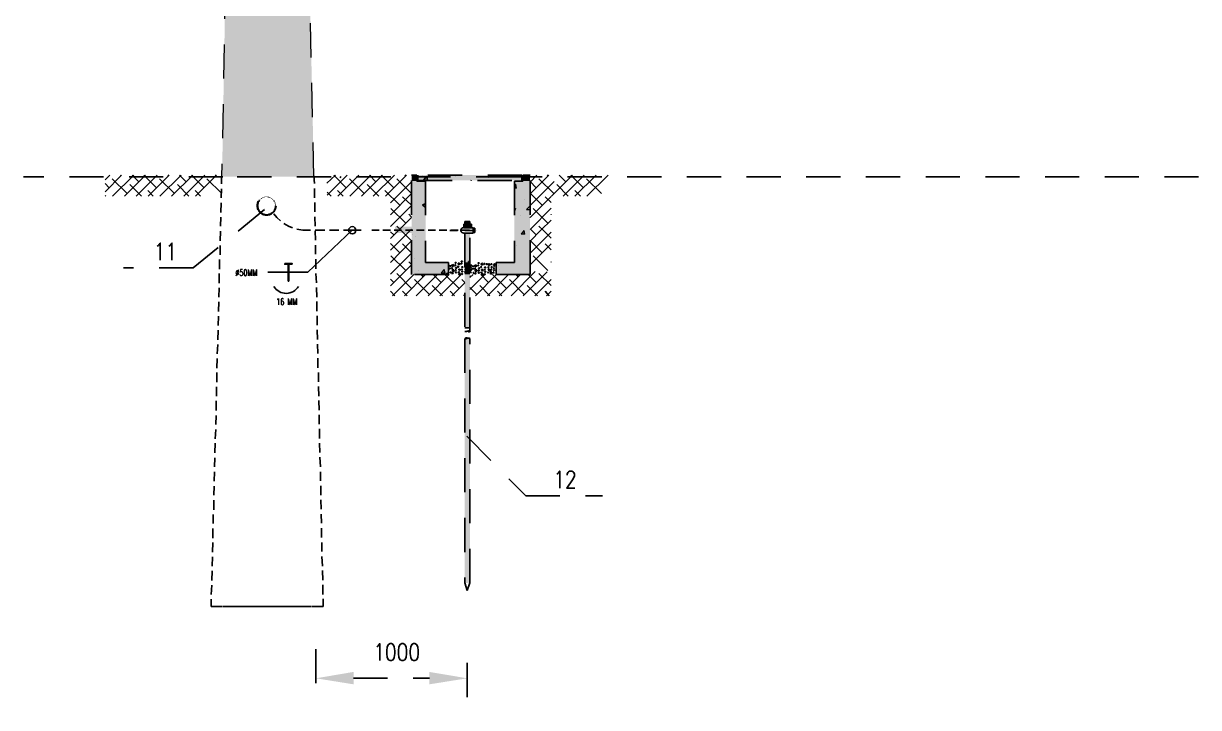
# Model space of a CAD drawing. Header units: metres. Extents: x 2999 to 3164, y 1641 to 1678.
# Drawn here: x 3118.08 to 3124.97, y 1657.36 to 1661.37 of the extents above; entities that cross this region are included whole.
import ezdxf
from ezdxf.enums import TextEntityAlignment as Align

# ---------------------------------------------------------------- set-up
doc = ezdxf.new("R2010")
doc.units = ezdxf.units.M
doc.linetypes.add('CONTORNO_QUADRO_T', pattern=[0.35, 0.2, -0.15])
doc.linetypes.add('Contínuo', pattern=[0])
doc.layers.add('CIRCUITOS', color=250, linetype='Continuous')
doc.layers.add('PDF29_Geometry', color=7, linetype='Continuous')
doc.layers.add('PDF29_Solid Fills', color=7, linetype='Continuous', true_color=0x939598)
doc.layers.add('PDF8_Text', color=30, linetype='Continuous', true_color=0xff7f00)
doc.styles.add('ROMAND', font='romand__.ttf', dxfattribs={"width": 0.75})
doc.styles.add('ROMANS', font='ROMANS.shx', dxfattribs={"width": 0.8, "height": 0.1})

msp = doc.modelspace()

# ---------------------------------------------------------------- linework, layer by layer
at = {"layer": 'CIRCUITOS', "linetype": 'Contínuo'}
msp.add_line((3119.7494, 1659.9112), (3120.0092, 1660.1576), dxfattribs=at)
at = {"layer": 'CIRCUITOS', "linetype": 'Continuous'}
msp.add_line((3119.7494, 1659.9112), (3119.5145, 1659.9117), dxfattribs=at)
at = {"layer": 'CIRCUITOS'}
msp.add_circle((3120.0092, 1660.1576), 0.0215, dxfattribs=at)
msp.add_arc((3119.6218, 1659.8722), 0.0848, 211.91936, 329.0111, dxfattribs=at)
at = {"layer": 'PDF29_Geometry', "linetype": 'CONTORNO_QUADRO_T', "lineweight": 0}
for points in [[(3119.2902, 1662.9971), (3119.2433, 1660.4714)], [(3119.7845, 1660.4714), (3119.7283, 1662.9971)], [(3119.4542, 1660.305), (3119.4518, 1660.305), (3119.4542, 1660.305)], [(3119.4542, 1660.2933), (3119.4518, 1660.2933), (3119.4542, 1660.2933)], [(3119.4589, 1660.3237), (3119.4565, 1660.3237), (3119.4589, 1660.3237)], [(3119.4589, 1660.2745), (3119.4565, 1660.2745), (3119.4589, 1660.2745)], [(3119.5526, 1660.3284), (3119.5502, 1660.3284), (3119.5526, 1660.3284)], [(3119.5526, 1660.2699), (3119.5502, 1660.2699), (3119.5526, 1660.2699)], [(3119.5573, 1660.3191), (3119.5549, 1660.3191), (3119.5573, 1660.3191)], [(3119.5573, 1660.2792), (3119.5549, 1660.2792), (3119.5573, 1660.2792)], [(3119.5596, 1660.3097), (3119.5573, 1660.3097), (3119.5596, 1660.3097)], [(3119.5596, 1660.2886), (3119.5573, 1660.2886), (3119.5596, 1660.2886)]]:
    msp.add_lwpolyline(points, dxfattribs=at)
at = {"layer": 'PDF29_Geometry', "color": 34, "linetype": 'CONTORNO_QUADRO_T', "lineweight": 25, "true_color": 0x954a00}
for points in [[(3118.5594, 1660.4536), (3118.5875, 1660.4817)], [(3118.5594, 1660.3826), (3118.6566, 1660.4817)], [(3118.6024, 1660.3583), (3118.7276, 1660.4817)], [(3118.6528, 1660.4779), (3118.6491, 1660.4817)], [(3118.6734, 1660.3583), (3118.7967, 1660.4817)], [(3118.7575, 1660.4424), (3118.7182, 1660.4817)], [(3118.7425, 1660.3583), (3118.8658, 1660.4817)], [(3118.8621, 1660.4069), (3118.7874, 1660.4817)], [(3118.8117, 1660.3583), (3118.935, 1660.4817)], [(3118.8808, 1660.3583), (3119.006, 1660.4817)], [(3118.9312, 1660.4779), (3118.9275, 1660.4817)], [(3118.9499, 1660.3583), (3119.0751, 1660.4817)], [(3119.0359, 1660.4424), (3118.9966, 1660.4817)], [(3119.0209, 1660.3583), (3119.1442, 1660.4817)], [(3119.1405, 1660.4069), (3119.0658, 1660.4817)], [(3119.0901, 1660.3583), (3119.2134, 1660.4817)], [(3119.2096, 1660.4779), (3119.2059, 1660.4817)], [(3119.8598, 1660.4331), (3119.9103, 1660.4817)], [(3119.8617, 1660.364), (3119.9794, 1660.4817)], [(3119.9738, 1660.4069), (3119.901, 1660.4817)], [(3119.9252, 1660.3583), (3120.0486, 1660.4817)], [(3119.9944, 1660.3583), (3120.0803, 1660.4443), (3120.1177, 1660.4817)], [(3120.0635, 1660.3583), (3120.0803, 1660.3752), (3120.1868, 1660.4817)], [(3120.1476, 1660.4424), (3120.1102, 1660.4817)], [(3120.1326, 1660.3583), (3120.2578, 1660.4817)], [(3120.2522, 1660.4069), (3120.1794, 1660.4817)], [(3120.2036, 1660.3583), (3120.327, 1660.4817)], [(3120.3232, 1660.4779), (3120.3176, 1660.4817)], [(3121.0519, 1660.4406), (3121.0911, 1660.4817)], [(3121.0519, 1660.3714), (3121.1621, 1660.4817)], [(3121.0519, 1660.3023), (3121.2313, 1660.4817)], [(3121.1565, 1660.4779), (3121.1528, 1660.4817)], [(3121.1771, 1660.3583), (3121.3004, 1660.4817)], [(3121.2612, 1660.4424), (3121.2219, 1660.4817)], [(3121.2462, 1660.3583), (3121.3695, 1660.4817)], [(3121.3658, 1660.4069), (3121.2911, 1660.4817)], [(3121.3154, 1660.3583), (3121.4405, 1660.4817)], [(3121.3845, 1660.3583), (3121.5097, 1660.4817)], [(3118.5837, 1660.4069), (3118.5594, 1660.4312)], [(3118.6883, 1660.3733), (3118.6005, 1660.4592)], [(3118.7724, 1660.3583), (3118.7052, 1660.4256)], [(3118.9667, 1660.3733), (3118.8789, 1660.4592)], [(3119.0508, 1660.3583), (3118.9836, 1660.4256)], [(3119.2451, 1660.3733), (3119.1573, 1660.4592)], [(3119.2433, 1660.4667), (3119.2386, 1660.4714)], [(3119.9439, 1660.4667), (3119.9368, 1660.4714)], [(3120.0785, 1660.3733), (3119.9925, 1660.4592)], [(3120.1644, 1660.3583), (3120.0971, 1660.4256)], [(3120.2335, 1660.2481), (3120.3569, 1660.3733), (3120.2709, 1660.4592)], [(3120.2335, 1660.3191), (3120.3569, 1660.4424)], [(3121.0874, 1660.4069), (3121.0519, 1660.4443)], [(3121.192, 1660.3733), (3121.1042, 1660.4592)], [(3121.2761, 1660.3583), (3121.2089, 1660.4256)], [(3121.4704, 1660.3733), (3121.3826, 1660.4592)], [(3118.5632, 1660.3583), (3118.5594, 1660.3621)], [(3118.8416, 1660.3583), (3118.8098, 1660.3901)], [(3119.12, 1660.3583), (3119.0882, 1660.3901)], [(3119.886, 1660.3583), (3119.8617, 1660.3808)], [(3119.9551, 1660.3583), (3119.9234, 1660.3901)], [(3120.2877, 1660.3042), (3120.1999, 1660.3901)], [(3120.3569, 1660.3042), (3120.3045, 1660.3546)], [(3121.1229, 1660.3042), (3121.0519, 1660.3752)], [(3121.0519, 1660.235), (3121.0519, 1660.2332), (3121.1752, 1660.3565)], [(3121.1752, 1660.321), (3121.1397, 1660.3546)], [(3121.3471, 1660.3583), (3121.3135, 1660.3901)], [(3120.2335, 1660.179), (3120.3569, 1660.3023)], [(3120.3232, 1660.1995), (3120.2354, 1660.2855)], [(3121.0519, 1660.1622), (3121.1752, 1660.2873)], [(3121.1565, 1660.1995), (3121.0706, 1660.2855)], [(3120.2859, 1660.1622), (3120.3569, 1660.2332)], [(3120.3569, 1660.235), (3120.34, 1660.2518)], [(3121.0519, 1660.093), (3121.1154, 1660.1584), (3121.1752, 1660.2163)], [(3121.1752, 1660.25), (3121.1752, 1660.2518)], [(3120.2335, 1660.1098), (3120.2821, 1660.1584)], [(3120.2335, 1660.0407), (3120.3512, 1660.1584)], [(3120.2335, 1659.9697), (3120.3569, 1660.0949), (3120.2933, 1660.1584)], [(3120.2522, 1660.1304), (3120.2335, 1660.1491)], [(3120.2896, 1660.1622), (3120.2709, 1660.1808)], [(3120.3531, 1660.1603), (3120.3569, 1660.164)], [(3121.0874, 1660.1304), (3121.0594, 1660.1584), (3121.0519, 1660.1659)], [(3121.0519, 1660.0239), (3121.1752, 1660.1472)], [(3121.1752, 1660.1117), (3121.1285, 1660.1584), (3121.1042, 1660.1808)], [(3120.2877, 1660.0258), (3120.2335, 1660.08)], [(3120.3569, 1660.0258), (3120.3045, 1660.0781)], [(3121.1229, 1660.0258), (3121.0519, 1660.0968)], [(3121.0519, 1659.9566), (3121.0519, 1659.9548), (3121.1752, 1660.0781)], [(3121.1752, 1660.0426), (3121.1397, 1660.0781)], [(3120.2335, 1659.9006), (3120.3569, 1660.0239)], [(3120.3232, 1659.9211), (3120.2354, 1660.0071)], [(3120.9417, 1659.7735), (3121.1752, 1660.009)], [(3121.1565, 1659.9211), (3121.0706, 1660.0071)], [(3120.2335, 1659.8315), (3120.3569, 1659.9548)], [(3120.3569, 1659.9566), (3120.34, 1659.9735)], [(3121.0108, 1659.7735), (3121.1752, 1659.938)], [(3121.1752, 1659.9716), (3121.1752, 1659.9735)], [(3120.2522, 1659.852), (3120.2335, 1659.8707)], [(3120.2447, 1659.7735), (3120.3699, 1659.8987)], [(3120.3569, 1659.8165), (3120.2709, 1659.9043)], [(3120.3157, 1659.7735), (3120.4391, 1659.8987)], [(3120.4615, 1659.781), (3120.3737, 1659.8688)], [(3120.3849, 1659.7735), (3120.5082, 1659.8987)], [(3120.426, 1659.8856), (3120.4148, 1659.8987)], [(3120.454, 1659.7735), (3120.5773, 1659.8987)], [(3120.5306, 1659.852), (3120.4839, 1659.8987)], [(3120.5231, 1659.7735), (3120.6483, 1659.8987)], [(3120.6352, 1659.8165), (3120.553, 1659.8987)], [(3120.6689, 1659.852), (3120.6521, 1659.8688)], [(3120.6988, 1659.88), (3120.7175, 1659.8987)], [(3120.6988, 1659.8109), (3120.7866, 1659.8987)], [(3120.7044, 1659.8856), (3120.6988, 1659.8912)], [(3120.7324, 1659.7735), (3120.8557, 1659.8987)], [(3120.809, 1659.852), (3120.7623, 1659.8987)], [(3120.8015, 1659.7735), (3120.9249, 1659.8987)], [(3120.9136, 1659.8165), (3120.8314, 1659.8987)], [(3120.8707, 1659.7735), (3120.9959, 1659.8987)], [(3121.0183, 1659.781), (3120.9305, 1659.8688)], [(3120.9828, 1659.8856), (3120.9716, 1659.8987)], [(3121.0874, 1659.852), (3121.0407, 1659.8987)], [(3121.0799, 1659.7735), (3121.1752, 1659.8688)], [(3121.1752, 1659.8333), (3121.1042, 1659.9043)], [(3120.2597, 1659.7735), (3120.2335, 1659.8016)], [(3120.3307, 1659.7735), (3120.3045, 1659.7997)], [(3120.5381, 1659.7735), (3120.4783, 1659.8333)], [(3120.6091, 1659.7735), (3120.5829, 1659.7997)], [(3120.5923, 1659.7735), (3120.6689, 1659.8501)], [(3120.7399, 1659.781), (3120.6988, 1659.8221)], [(3120.8165, 1659.7735), (3120.7567, 1659.8333)], [(3120.8856, 1659.7735), (3120.8613, 1659.7997)], [(3121.0949, 1659.7735), (3121.0351, 1659.8333)], [(3121.164, 1659.7735), (3121.1397, 1659.7997)], [(3121.1491, 1659.7735), (3121.1752, 1659.7997)], [(3120.6633, 1659.7735), (3120.6689, 1659.781)]]:
    msp.add_lwpolyline(points, dxfattribs=at)
at = {"layer": 'PDF29_Geometry', "linetype": 'CONTORNO_QUADRO_T', "lineweight": 25}
for points in [[(3119.7869, 1660.4315), (3119.7845, 1660.476)], [(3120.4204, 1660.4817), (3120.4204, 1660.4817)], [(3124.972, 1660.4714), (3120.935, 1660.4714), (3119.2503, 1660.4714), (3118.0812, 1660.4714)], [(3119.2433, 1660.4714), (3119.2433, 1660.4292)], [(3120.4391, 1660.4462), (3120.4391, 1660.4462)], [(3120.5026, 1660.4667), (3120.5026, 1660.4667)], [(3120.6147, 1660.4723), (3120.6147, 1660.4723)], [(3120.7044, 1660.4499), (3120.7062, 1660.4518), (3120.7062, 1660.4499)], [(3120.8071, 1660.4648), (3120.8071, 1660.4648)], [(3120.8277, 1660.4462), (3120.8277, 1660.4462)], [(3120.9604, 1660.4219), (3120.966, 1660.4293)], [(3120.9604, 1660.4069), (3120.9697, 1660.4051), (3120.966, 1660.4275)], [(3121.0015, 1660.4555), (3121.0015, 1660.4555)], [(3121.0276, 1660.4667), (3121.0276, 1660.4667)], [(3119.2433, 1660.4011), (3119.241, 1660.3472)], [(3119.7869, 1660.3472), (3119.7869, 1660.4034)], [(3119.241, 1660.3191), (3119.2386, 1660.2628)], [(3119.7892, 1660.2652), (3119.7892, 1660.3214)], [(3120.4391, 1660.2986), (3120.4372, 1660.293), (3120.4204, 1660.306), (3120.4391, 1660.3135)], [(3120.9604, 1660.2855), (3120.966, 1660.2873), (3120.9604, 1660.2724)], [(3121.022, 1660.3359), (3121.022, 1660.3359)], [(3121.0519, 1660.278), (3121.0314, 1660.2799), (3121.0519, 1660.3004)], [(3119.2386, 1660.2347), (3119.2363, 1660.1808)], [(3119.7916, 1660.1808), (3119.7892, 1660.2371)], [(3120.6689, 1660.1715), (3120.6689, 1660.2089), (3120.6988, 1660.2089), (3120.6988, 1660.1715)], [(3120.9959, 1660.2425), (3120.9959, 1660.2425)], [(3119.2363, 1660.1527), (3119.2339, 1660.0965)], [(3119.7939, 1660.0988), (3119.7916, 1660.1551)], [(3120.3625, 1660.1341), (3120.3625, 1660.1341)], [(3120.5811, 1660.1566), (3120.6259, 1660.1566)], [(3120.6483, 1660.1566), (3120.6483, 1660.1566)], [(3120.6633, 1660.1715), (3120.6633, 1660.1939), (3120.6689, 1660.1939)], [(3120.6689, 1660.1566), (3120.7137, 1660.1566)], [(3120.6689, 1660.1416), (3120.6689, 1659.5643), (3120.6707, 1659.5643), (3120.6726, 1659.5643), (3120.6745, 1659.5643), (3120.6782, 1659.5643), (3120.6838, 1659.5661), (3120.6894, 1659.5661), (3120.6913, 1659.568), (3120.6932, 1659.568), (3120.695, 1659.5661), (3120.6988, 1659.5661), (3120.6988, 1659.5643), (3120.6988, 1660.1416)], [(3120.7081, 1660.1715), (3120.7081, 1660.1939), (3120.6988, 1660.1939)], [(3120.7175, 1660.1622), (3120.7249, 1660.1622)], [(3120.7175, 1660.1528), (3120.7249, 1660.1528)], [(3120.7361, 1660.1566), (3120.7361, 1660.1566)], [(3121.0145, 1660.1566), (3121.0201, 1660.1341), (3120.9996, 1660.136), (3121.0164, 1660.1566)], [(3119.2339, 1660.0684), (3119.2339, 1660.0145)], [(3119.7939, 1660.0168), (3119.7939, 1660.0707)], [(3120.3811, 1660.1211), (3120.3811, 1660.1211)], [(3120.9697, 1660.0687), (3120.9697, 1660.0687)], [(3119.2316, 1659.9864), (3119.2316, 1659.9301)], [(3119.7963, 1659.9325), (3119.7963, 1659.9887)], [(3120.3755, 1659.9903), (3120.3755, 1659.9903)], [(3120.5456, 1659.9286), (3120.5512, 1659.9062), (3120.5306, 1659.9081), (3120.5474, 1659.9286)], [(3120.6128, 1659.9548), (3120.611, 1659.9529), (3120.611, 1659.951), (3120.6128, 1659.9492), (3120.6166, 1659.951), (3120.6166, 1659.9529), (3120.6147, 1659.9548), (3120.611, 1659.9548)], [(3120.6913, 1659.9622), (3120.6894, 1659.9604), (3120.6894, 1659.9585), (3120.6913, 1659.9566), (3120.695, 1659.9585), (3120.695, 1659.9604), (3120.6932, 1659.9622), (3120.6894, 1659.9622)], [(3120.7492, 1659.923), (3120.7474, 1659.923), (3120.7474, 1659.9211), (3120.7492, 1659.9193), (3120.753, 1659.9193), (3120.753, 1659.9211), (3120.753, 1659.923), (3120.7511, 1659.923), (3120.7511, 1659.9249), (3120.7492, 1659.9249)], [(3120.7829, 1659.9622), (3120.781, 1659.9604), (3120.781, 1659.9585), (3120.7829, 1659.9566), (3120.7866, 1659.9585), (3120.7866, 1659.9604), (3120.7866, 1659.9622), (3120.7847, 1659.9622), (3120.781, 1659.9622)], [(3120.8669, 1659.9492), (3120.8669, 1659.9492)], [(3120.8744, 1659.9249), (3120.8744, 1659.9249)], [(3121.0482, 1659.9735), (3121.0482, 1659.9735)], [(3119.2293, 1659.9043), (3119.2293, 1659.8481)], [(3119.7986, 1659.8505), (3119.7963, 1659.9043)], [(3120.3998, 1659.9193), (3120.3998, 1659.9193)], [(3120.5493, 1659.8987), (3120.5736, 1659.9081)], [(3120.5699, 1659.8987), (3120.5736, 1659.9062)], [(3120.6894, 1659.9137), (3120.6894, 1659.9174)], [(3120.8221, 1659.9118), (3120.8221, 1659.9155)], [(3119.2293, 1659.82), (3119.2269, 1659.7661)], [(3119.8009, 1659.7661), (3119.7986, 1659.8223)], [(3119.2269, 1659.738), (3119.2246, 1659.6818)], [(3119.8009, 1659.6841), (3119.8009, 1659.7403)], [(3119.2246, 1659.6536), (3119.2222, 1659.5998)], [(3119.8033, 1659.6021), (3119.8033, 1659.656)], [(3120.6988, 1659.5848), (3120.6689, 1659.5848)], [(3119.2222, 1659.5716), (3119.2199, 1659.5154)], [(3119.8056, 1659.5178), (3119.8033, 1659.574)], [(3119.2199, 1659.4873), (3119.2175, 1659.4334)], [(3119.808, 1659.4357), (3119.8056, 1659.4896)], [(3119.2175, 1659.4053), (3119.2152, 1659.3491)], [(3119.808, 1659.3514), (3119.808, 1659.4076)], [(3119.2152, 1659.3233), (3119.2152, 1659.267)], [(3119.8103, 1659.2694), (3119.8103, 1659.3233)], [(3119.2129, 1659.2389), (3119.2129, 1659.185)], [(3119.8127, 1659.185), (3119.8103, 1659.2413)], [(3119.2105, 1659.1569), (3119.2105, 1659.1007)], [(3119.815, 1659.103), (3119.8127, 1659.1593)], [(3119.2105, 1659.0726), (3119.2082, 1659.0187)], [(3119.815, 1659.021), (3119.815, 1659.0749)], [(3119.2082, 1658.9906), (3119.2058, 1658.9343)], [(3119.8174, 1658.9367), (3119.8174, 1658.9929)], [(3119.2058, 1658.9086), (3119.2035, 1658.8523)], [(3119.8197, 1658.8547), (3119.8174, 1658.9086)], [(3119.2035, 1658.8242), (3119.2011, 1658.7703)], [(3119.822, 1658.7703), (3119.8197, 1658.8266)], [(3119.2011, 1658.7422), (3119.1988, 1658.686)], [(3119.822, 1658.6883), (3119.822, 1658.7422)], [(3119.1988, 1658.6579), (3119.1965, 1658.604)], [(3119.8244, 1658.604), (3119.8244, 1658.6602)], [(3119.1965, 1658.5759), (3119.1965, 1658.5196)], [(3119.8267, 1658.522), (3119.8244, 1658.5782)], [(3119.1941, 1658.4915), (3119.1941, 1658.4376)], [(3119.8291, 1658.44), (3119.8267, 1658.4939)], [(3119.1918, 1658.4095), (3119.1918, 1658.3533)], [(3119.8291, 1658.3556), (3119.8291, 1658.4119)], [(3119.1918, 1658.3275), (3119.1894, 1658.2713)], [(3119.8314, 1658.2736), (3119.8314, 1658.3275)], [(3119.1894, 1658.2432), (3119.1871, 1658.1893)], [(3119.8338, 1658.1893), (3119.8314, 1658.2455)], [(3119.1871, 1658.1611), (3119.1847, 1658.1049)], [(3119.8361, 1658.1073), (3119.8338, 1658.1635)], [(3119.1847, 1658.0768), (3119.1824, 1658.0229)], [(3119.8361, 1658.0229), (3119.8361, 1658.0791)], [(3119.1824, 1657.9948), (3119.1824, 1657.9526), (3119.248, 1657.9526)], [(3119.7728, 1657.9526), (3119.8384, 1657.9526), (3119.8384, 1657.9971)], [(3119.2527, 1657.9526), (3119.2878, 1657.9526)], [(3119.2738, 1657.9526), (3119.33, 1657.9526)], [(3119.3159, 1657.9526), (3119.3722, 1657.9526)], [(3119.3581, 1657.9526), (3119.412, 1657.9526)], [(3119.4003, 1657.9526), (3119.4542, 1657.9526)], [(3119.4401, 1657.9526), (3119.4964, 1657.9526)], [(3119.4823, 1657.9526), (3119.5385, 1657.9526)], [(3119.5245, 1657.9526), (3119.5784, 1657.9526)], [(3119.5643, 1657.9526), (3119.6205, 1657.9526)], [(3119.6065, 1657.9526), (3119.6627, 1657.9526)], [(3119.6487, 1657.9526), (3119.7025, 1657.9526)], [(3119.6908, 1657.9526), (3119.7447, 1657.9526)], [(3119.7307, 1657.9526), (3119.7681, 1657.9526)]]:
    msp.add_lwpolyline(points, dxfattribs=at)
for points in [[(3120.5736, 1659.9697), (3120.5736, 1659.8987), (3120.3569, 1659.8987), (3120.3569, 1660.4817), (3120.3886, 1660.4817), (3120.3886, 1660.4462), (3120.4391, 1660.4462), (3120.4391, 1659.9697)], [(3121.0033, 1660.4817), (3120.3942, 1660.4817), (3120.3942, 1660.4499), (3121.0033, 1660.4499)], [(3120.4465, 1660.4742), (3120.4503, 1660.4518), (3120.4297, 1660.4536)], [(3120.9604, 1659.9697), (3120.8539, 1659.9697), (3120.8539, 1659.8987), (3121.0519, 1659.8987), (3121.0519, 1660.4817), (3121.0089, 1660.4817), (3121.0089, 1660.4462), (3120.9604, 1660.4462)], [(3120.7175, 1660.1453), (3120.7287, 1660.1453), (3120.7287, 1660.1696), (3120.7175, 1660.1696)], [(3120.5829, 1659.951), (3120.5792, 1659.9492), (3120.5811, 1659.9473), (3120.5829, 1659.9473), (3120.5867, 1659.9473), (3120.5867, 1659.9492), (3120.5848, 1659.9492), (3120.5829, 1659.9492)], [(3120.5792, 1659.9361), (3120.5811, 1659.938), (3120.5829, 1659.9361), (3120.5829, 1659.9342), (3120.5829, 1659.9323), (3120.5811, 1659.9323), (3120.5792, 1659.9323)], [(3120.5941, 1659.9398), (3120.5904, 1659.9361), (3120.5923, 1659.9323), (3120.596, 1659.9323), (3120.5979, 1659.9342), (3120.5997, 1659.9361), (3120.5979, 1659.9361), (3120.596, 1659.938)], [(3120.5941, 1659.9548), (3120.5941, 1659.9492), (3120.5979, 1659.9473), (3120.6035, 1659.9454), (3120.6054, 1659.9492), (3120.6035, 1659.951), (3120.6035, 1659.9548), (3120.5997, 1659.9566), (3120.5979, 1659.9548)], [(3120.5979, 1659.9249), (3120.5979, 1659.9193), (3120.6016, 1659.9174), (3120.6054, 1659.9174), (3120.6091, 1659.9193), (3120.6054, 1659.923), (3120.6054, 1659.9267), (3120.6016, 1659.9267), (3120.5997, 1659.9249)], [(3120.6147, 1659.9678), (3120.6128, 1659.9678), (3120.6128, 1659.966), (3120.6128, 1659.9641), (3120.6166, 1659.9641), (3120.6184, 1659.966), (3120.6184, 1659.9678), (3120.6166, 1659.9678)], [(3120.6147, 1659.9267), (3120.6128, 1659.9249), (3120.6147, 1659.923), (3120.6166, 1659.9211), (3120.6184, 1659.9211), (3120.6184, 1659.923), (3120.6184, 1659.9249), (3120.6166, 1659.9267)], [(3120.6166, 1659.9398), (3120.6147, 1659.938), (3120.6147, 1659.9361), (3120.6166, 1659.9361), (3120.6184, 1659.9361), (3120.6222, 1659.9361), (3120.6222, 1659.938), (3120.6203, 1659.9398), (3120.6184, 1659.9398)], [(3120.6296, 1659.9492), (3120.6278, 1659.9454), (3120.6278, 1659.9417), (3120.6315, 1659.9417), (3120.6334, 1659.9436), (3120.6371, 1659.9454), (3120.6334, 1659.9454), (3120.6315, 1659.9473)], [(3120.6296, 1659.9641), (3120.6296, 1659.9585), (3120.6352, 1659.9566), (3120.639, 1659.9548), (3120.6409, 1659.9585), (3120.639, 1659.9622), (3120.639, 1659.9641), (3120.6352, 1659.966), (3120.6334, 1659.9641)], [(3120.6334, 1659.9305), (3120.6334, 1659.9249), (3120.6371, 1659.923), (3120.6409, 1659.9211), (3120.6446, 1659.9249), (3120.6427, 1659.9286), (3120.6409, 1659.9305), (3120.639, 1659.9323), (3120.6352, 1659.9305)], [(3120.6483, 1659.9641), (3120.6465, 1659.9622), (3120.6465, 1659.9604), (3120.6483, 1659.9585), (3120.6521, 1659.9604), (3120.6521, 1659.9622), (3120.6521, 1659.9641), (3120.6502, 1659.9641)], [(3120.6502, 1659.9772), (3120.6483, 1659.9772), (3120.6483, 1659.9753), (3120.6502, 1659.9735), (3120.6521, 1659.9735), (3120.6558, 1659.9753), (3120.6558, 1659.9772), (3120.6539, 1659.9772), (3120.6521, 1659.9772)], [(3120.6539, 1659.9436), (3120.6502, 1659.9436), (3120.6521, 1659.9417), (3120.6521, 1659.9398), (3120.6539, 1659.9398), (3120.6577, 1659.9417), (3120.6577, 1659.9436), (3120.6558, 1659.9436)], [(3120.6502, 1659.9305), (3120.6502, 1659.9286), (3120.6502, 1659.9267), (3120.6521, 1659.9249), (3120.6539, 1659.9267), (3120.6539, 1659.9286), (3120.6539, 1659.9305), (3120.6521, 1659.9305)], [(3120.6726, 1659.9454), (3120.6707, 1659.9417), (3120.6707, 1659.9398), (3120.6745, 1659.938), (3120.6764, 1659.9398), (3120.6782, 1659.9417), (3120.6764, 1659.9436), (3120.6745, 1659.9454)], [(3120.6707, 1659.9305), (3120.6707, 1659.9267), (3120.6745, 1659.9249), (3120.6801, 1659.923), (3120.682, 1659.9249), (3120.6801, 1659.9286), (3120.6801, 1659.9323), (3120.6764, 1659.9342), (3120.6745, 1659.9305)], [(3120.6726, 1659.9604), (3120.6726, 1659.9566), (3120.6764, 1659.9548), (3120.682, 1659.9529), (3120.6838, 1659.9548), (3120.682, 1659.9585), (3120.682, 1659.9622), (3120.6782, 1659.9641), (3120.6764, 1659.9604)], [(3120.6857, 1659.9249), (3120.682, 1659.9211), (3120.6838, 1659.9174), (3120.6876, 1659.9174), (3120.6894, 1659.9193), (3120.6913, 1659.9211), (3120.6894, 1659.9211), (3120.6876, 1659.923)], [(3120.6894, 1659.9323), (3120.6876, 1659.9305), (3120.6876, 1659.9286), (3120.6894, 1659.9267), (3120.6932, 1659.9286), (3120.6932, 1659.9305), (3120.6913, 1659.9323)], [(3120.6913, 1659.9454), (3120.6894, 1659.9454), (3120.6894, 1659.9436), (3120.6894, 1659.9417), (3120.6932, 1659.9417), (3120.695, 1659.9436), (3120.695, 1659.9454), (3120.6932, 1659.9454)], [(3120.6932, 1659.9753), (3120.6913, 1659.9753), (3120.6913, 1659.9735), (3120.6913, 1659.9716), (3120.695, 1659.9716), (3120.6969, 1659.9735), (3120.6969, 1659.9753), (3120.695, 1659.9753)], [(3120.7025, 1659.9398), (3120.7025, 1659.938), (3120.7025, 1659.9361), (3120.7044, 1659.9342), (3120.7081, 1659.9361), (3120.7081, 1659.938), (3120.7062, 1659.938), (3120.7062, 1659.9398), (3120.7044, 1659.9398)], [(3120.7044, 1659.9267), (3120.7025, 1659.9267), (3120.7025, 1659.923), (3120.7044, 1659.923), (3120.7062, 1659.923), (3120.7081, 1659.923), (3120.71, 1659.9249), (3120.7081, 1659.9267), (3120.7062, 1659.9267)], [(3120.7062, 1659.9529), (3120.7044, 1659.9529), (3120.7044, 1659.951), (3120.7044, 1659.9492), (3120.7081, 1659.9492), (3120.71, 1659.951), (3120.71, 1659.9529), (3120.7081, 1659.9529)], [(3120.7137, 1659.9342), (3120.7119, 1659.9342), (3120.7137, 1659.9305), (3120.7156, 1659.9305), (3120.7175, 1659.9305), (3120.7175, 1659.9323), (3120.7175, 1659.9342), (3120.7156, 1659.9361)], [(3120.7156, 1659.9492), (3120.7137, 1659.9473), (3120.7137, 1659.9454), (3120.7156, 1659.9436), (3120.7175, 1659.9454), (3120.7212, 1659.9454), (3120.7212, 1659.9473), (3120.7193, 1659.9473), (3120.7175, 1659.9473)], [(3120.7287, 1659.938), (3120.7249, 1659.9342), (3120.7268, 1659.9305), (3120.7305, 1659.9305), (3120.7324, 1659.9323), (3120.7343, 1659.9342), (3120.7305, 1659.9342), (3120.7305, 1659.9361)], [(3120.7287, 1659.9529), (3120.7287, 1659.9473), (3120.7324, 1659.9454), (3120.7361, 1659.9436), (3120.7399, 1659.9473), (3120.738, 1659.9492), (3120.7361, 1659.9529), (3120.7343, 1659.9548), (3120.7305, 1659.9529)], [(3120.7305, 1659.923), (3120.7305, 1659.9174), (3120.7343, 1659.9155), (3120.7399, 1659.9155), (3120.7417, 1659.9174), (3120.7399, 1659.9211), (3120.7399, 1659.9249), (3120.7361, 1659.9249), (3120.7343, 1659.923)], [(3120.7492, 1659.966), (3120.7455, 1659.966), (3120.7474, 1659.9641), (3120.7474, 1659.9622), (3120.7492, 1659.9622), (3120.753, 1659.9641), (3120.753, 1659.966), (3120.7511, 1659.966)], [(3120.7455, 1659.9529), (3120.7455, 1659.951), (3120.7455, 1659.9492), (3120.7474, 1659.9473), (3120.7492, 1659.9492), (3120.7492, 1659.951), (3120.7492, 1659.9529), (3120.7474, 1659.9529)], [(3120.7511, 1659.938), (3120.7492, 1659.9361), (3120.7492, 1659.9342), (3120.7511, 1659.9342), (3120.753, 1659.9342), (3120.7548, 1659.9342), (3120.7567, 1659.9361), (3120.7548, 1659.9361), (3120.753, 1659.9361), (3120.753, 1659.938)], [(3120.7642, 1659.9473), (3120.7604, 1659.9436), (3120.7623, 1659.9398), (3120.766, 1659.9398), (3120.7679, 1659.9417), (3120.7698, 1659.9436), (3120.7679, 1659.9436), (3120.766, 1659.9454)], [(3120.7642, 1659.9622), (3120.7642, 1659.9566), (3120.7679, 1659.9548), (3120.7735, 1659.9529), (3120.7754, 1659.9566), (3120.7735, 1659.9604), (3120.7735, 1659.9622), (3120.7698, 1659.9641), (3120.7679, 1659.9622)], [(3120.7679, 1659.9286), (3120.7679, 1659.923), (3120.7716, 1659.9211), (3120.7754, 1659.9193), (3120.7791, 1659.923), (3120.7754, 1659.9267), (3120.7754, 1659.9286), (3120.7716, 1659.9305), (3120.7698, 1659.9286)], [(3120.7847, 1659.9286), (3120.7829, 1659.9267), (3120.7847, 1659.9249), (3120.7866, 1659.923), (3120.7885, 1659.9249), (3120.7885, 1659.9267), (3120.7885, 1659.9286), (3120.7866, 1659.9286)], [(3120.7866, 1659.9417), (3120.7847, 1659.9417), (3120.7847, 1659.9398), (3120.7866, 1659.938), (3120.7885, 1659.938), (3120.7922, 1659.9398), (3120.7922, 1659.9417), (3120.7903, 1659.9417), (3120.7885, 1659.9417)], [(3120.7959, 1659.9604), (3120.7941, 1659.9604), (3120.7941, 1659.9585), (3120.7959, 1659.9566), (3120.7978, 1659.9566), (3120.8015, 1659.9585), (3120.8015, 1659.9604), (3120.7997, 1659.9604), (3120.7978, 1659.9604)], [(3120.8071, 1659.9436), (3120.8034, 1659.9398), (3120.8053, 1659.938), (3120.809, 1659.9361), (3120.8109, 1659.938), (3120.8127, 1659.9398), (3120.809, 1659.9417), (3120.809, 1659.9436)], [(3120.8053, 1659.9286), (3120.8053, 1659.9249), (3120.809, 1659.923), (3120.8127, 1659.9211), (3120.8165, 1659.923), (3120.8146, 1659.9267), (3120.8127, 1659.9305), (3120.8109, 1659.9305), (3120.8071, 1659.9286)], [(3120.8071, 1659.9585), (3120.8071, 1659.9548), (3120.8109, 1659.9529), (3120.8146, 1659.951), (3120.8184, 1659.9529), (3120.8165, 1659.9566), (3120.8146, 1659.9604), (3120.8127, 1659.9604), (3120.809, 1659.9585)], [(3120.8202, 1659.923), (3120.8165, 1659.9193), (3120.8184, 1659.9155), (3120.8221, 1659.9155), (3120.8221, 1659.9174), (3120.8258, 1659.9193), (3120.8221, 1659.9193), (3120.8221, 1659.9211)], [(3120.8221, 1659.9305), (3120.8221, 1659.9286), (3120.8221, 1659.9267), (3120.824, 1659.9249), (3120.8258, 1659.9267), (3120.8277, 1659.9286), (3120.8258, 1659.9286), (3120.8258, 1659.9305), (3120.824, 1659.9305)], [(3120.824, 1659.9604), (3120.824, 1659.9585), (3120.824, 1659.9566), (3120.8258, 1659.9548), (3120.8277, 1659.9566), (3120.8277, 1659.9585), (3120.8277, 1659.9604), (3120.8258, 1659.9604)], [(3120.8258, 1659.9436), (3120.824, 1659.9436), (3120.824, 1659.9417), (3120.824, 1659.9398), (3120.8277, 1659.9398), (3120.8296, 1659.9417), (3120.8296, 1659.9436), (3120.8277, 1659.9436)], [(3120.8389, 1659.951), (3120.837, 1659.951), (3120.837, 1659.9492), (3120.8389, 1659.9473), (3120.8408, 1659.9473), (3120.8445, 1659.9492), (3120.8445, 1659.951), (3120.8426, 1659.951), (3120.8408, 1659.951)], [(3120.837, 1659.938), (3120.837, 1659.9361), (3120.837, 1659.9342), (3120.8389, 1659.9323), (3120.8408, 1659.9342), (3120.8408, 1659.9361), (3120.8408, 1659.938), (3120.8389, 1659.938)], [(3120.8389, 1659.9249), (3120.837, 1659.9249), (3120.837, 1659.9211), (3120.8408, 1659.9211), (3120.8426, 1659.9211), (3120.8426, 1659.923), (3120.8426, 1659.9249), (3120.8408, 1659.9249)], [(3120.8408, 1659.9604), (3120.8389, 1659.9585), (3120.8389, 1659.9566), (3120.8426, 1659.9566), (3120.8445, 1659.9566), (3120.8464, 1659.9585), (3120.8445, 1659.9585), (3120.8426, 1659.9585), (3120.8426, 1659.9604)], [(3120.5848, 1659.9118), (3120.5829, 1659.9118), (3120.5829, 1659.9099), (3120.5848, 1659.9081), (3120.5867, 1659.9081), (3120.5904, 1659.9099), (3120.5904, 1659.9118), (3120.5885, 1659.9118), (3120.5867, 1659.9118)], [(3120.596, 1659.9099), (3120.5941, 1659.9062), (3120.5941, 1659.9043), (3120.5997, 1659.9025), (3120.5997, 1659.9043), (3120.6035, 1659.9062), (3120.5997, 1659.9081), (3120.5979, 1659.9099)], [(3120.6166, 1659.9118), (3120.6128, 1659.9118), (3120.6147, 1659.9099), (3120.6147, 1659.9081), (3120.6166, 1659.9081), (3120.6203, 1659.9099), (3120.6203, 1659.9118), (3120.6184, 1659.9118)], [(3120.6334, 1659.9155), (3120.6296, 1659.9118), (3120.6315, 1659.9081), (3120.6352, 1659.9081), (3120.6371, 1659.9099), (3120.639, 1659.9118), (3120.6352, 1659.9137)], [(3120.6334, 1659.9025), (3120.6334, 1659.8987), (3120.6371, 1659.8968), (3120.6427, 1659.895), (3120.6446, 1659.8987), (3120.6427, 1659.9006), (3120.6427, 1659.9043), (3120.639, 1659.9062), (3120.6352, 1659.9025)], [(3120.6502, 1659.9043), (3120.6502, 1659.9025), (3120.6502, 1659.9006), (3120.6521, 1659.8987), (3120.6558, 1659.9006), (3120.6558, 1659.9025), (3120.6539, 1659.9025), (3120.6539, 1659.9043), (3120.6521, 1659.9043)], [(3120.6539, 1659.9174), (3120.6521, 1659.9174), (3120.6521, 1659.9155), (3120.6521, 1659.9137), (3120.6558, 1659.9137), (3120.6577, 1659.9155), (3120.6577, 1659.9174), (3120.6558, 1659.9174)], [(3120.6707, 1659.9155), (3120.6689, 1659.9118), (3120.6689, 1659.9099), (3120.6726, 1659.9081), (3120.6745, 1659.9099), (3120.6764, 1659.9118), (3120.6745, 1659.9137), (3120.6726, 1659.9155)], [(3120.6838, 1659.9118), (3120.6838, 1659.9062), (3120.6876, 1659.9043), (3120.6932, 1659.9043), (3120.695, 1659.9062), (3120.6932, 1659.9099), (3120.6932, 1659.9137), (3120.6894, 1659.9137), (3120.6876, 1659.9118)], [(3120.7025, 1659.9137), (3120.7006, 1659.9118), (3120.7006, 1659.9099), (3120.7025, 1659.9081), (3120.7062, 1659.9099), (3120.7062, 1659.9118), (3120.7044, 1659.9137)], [(3120.7193, 1659.9099), (3120.7175, 1659.9099), (3120.7175, 1659.9081), (3120.7175, 1659.9062), (3120.7212, 1659.9062), (3120.7231, 1659.9081), (3120.7231, 1659.9099), (3120.7212, 1659.9099)], [(3120.7305, 1659.9081), (3120.7287, 1659.9043), (3120.7287, 1659.9025), (3120.7324, 1659.9006), (3120.7343, 1659.9025), (3120.7361, 1659.9043), (3120.7343, 1659.9062), (3120.7324, 1659.9081)], [(3120.7492, 1659.9099), (3120.7474, 1659.9099), (3120.7474, 1659.9081), (3120.7492, 1659.9062), (3120.7511, 1659.9062), (3120.7548, 1659.9081), (3120.7548, 1659.9099), (3120.753, 1659.9099), (3120.7511, 1659.9099)], [(3120.766, 1659.9137), (3120.7642, 1659.9099), (3120.7642, 1659.9062), (3120.7698, 1659.9062), (3120.7698, 1659.9081), (3120.7735, 1659.9099), (3120.7698, 1659.9099), (3120.7679, 1659.9118)], [(3120.7679, 1659.9006), (3120.7679, 1659.8968), (3120.7716, 1659.895), (3120.7754, 1659.8931), (3120.7791, 1659.8968), (3120.7772, 1659.8987), (3120.7754, 1659.9025), (3120.7716, 1659.9043), (3120.7698, 1659.9006)], [(3120.7866, 1659.9155), (3120.7847, 1659.9155), (3120.7847, 1659.9137), (3120.7866, 1659.9118), (3120.7885, 1659.9118), (3120.7922, 1659.9137), (3120.7922, 1659.9155), (3120.7903, 1659.9155), (3120.7885, 1659.9155)], [(3120.7847, 1659.9025), (3120.7847, 1659.9006), (3120.7847, 1659.8987), (3120.7866, 1659.8968), (3120.7885, 1659.8987), (3120.7885, 1659.9006), (3120.7885, 1659.9025), (3120.7866, 1659.9025)], [(3120.8053, 1659.9137), (3120.8015, 1659.9099), (3120.8034, 1659.9081), (3120.8071, 1659.9062), (3120.809, 1659.9081), (3120.8109, 1659.9099), (3120.8071, 1659.9118), (3120.8071, 1659.9137)], [(3120.8184, 1659.9099), (3120.8184, 1659.9043), (3120.8221, 1659.9025), (3120.8277, 1659.9025), (3120.8296, 1659.9043), (3120.8277, 1659.9081), (3120.8277, 1659.9118), (3120.824, 1659.9118), (3120.8202, 1659.9099)], [(3120.8352, 1659.9118), (3120.8352, 1659.9099), (3120.8352, 1659.9081), (3120.837, 1659.9062), (3120.8408, 1659.9081), (3120.8389, 1659.9099), (3120.8389, 1659.9118), (3120.837, 1659.9118)], [(3120.6689, 1659.5213), (3120.6689, 1658.0901), (3120.6838, 1658.0452), (3120.6988, 1658.0901), (3120.6988, 1659.5232), (3120.695, 1659.525), (3120.6932, 1659.525), (3120.6913, 1659.525), (3120.6894, 1659.525), (3120.6745, 1659.5213), (3120.6726, 1659.5213), (3120.6707, 1659.5213)]]:
    msp.add_lwpolyline(points, close=True, dxfattribs=at)
at = {"layer": 'PDF29_Geometry', "color": 150, "linetype": 'CONTORNO_QUADRO_T', "lineweight": 25, "true_color": 0x007fff}
for points in [[(3119.494, 1660.2792), (3119.077, 1659.9372), (3118.6669, 1659.9372)], [(3120.6808, 1658.9498), (3121.0263, 1658.6007), (3121.4761, 1658.6007)], [(3119.7963, 1657.7019), (3119.7963, 1657.3598)], [(3120.0165, 1657.5309), (3120.4612, 1657.5321)]]:
    msp.add_lwpolyline(points, dxfattribs=at)
at = {"layer": 'PDF29_Geometry', "color": 3, "linetype": 'CONTORNO_QUADRO_T', "lineweight": 25}
for points in [[(3119.5502, 1660.2537), (3119.5666, 1660.2326), (3119.5877, 1660.2139)], [(3119.6088, 1660.1975), (3119.6346, 1660.1811), (3119.658, 1660.1717)], [(3119.6838, 1660.1647), (3119.7189, 1660.1576), (3119.7635, 1660.1576)], [(3119.8478, 1660.1576), (3119.7916, 1660.1576)], [(3119.9298, 1660.1576), (3119.8759, 1660.1576)], [(3120.0605, 1660.1576), (3119.9579, 1660.1576)], [(3120.1663, 1660.1584), (3120.1233, 1660.1584)], [(3120.2335, 1660.1584), (3120.1887, 1660.1584)], [(3120.2989, 1660.1584), (3120.2541, 1660.1584)], [(3120.3643, 1660.1584), (3120.3214, 1660.1584)], [(3120.4316, 1660.1584), (3120.3867, 1660.1584)], [(3120.497, 1660.1584), (3120.454, 1660.1584)], [(3120.5642, 1660.1584), (3120.5194, 1660.1584)], [(3120.6296, 1660.1584), (3120.5867, 1660.1584)], [(3120.6969, 1660.1584), (3120.6521, 1660.1584)]]:
    msp.add_lwpolyline(points, dxfattribs=at)
at = {"layer": 'PDF29_Geometry', "linetype": 'CONTORNO_QUADRO_T', "lineweight": 25}
for points in [[(3120.6623, 1660.1734, 0.999325), (3120.6614, 1660.1416), (3120.7175, 1660.1416), (3120.7175, 1660.1715), (3120.6614, 1660.1715)], [(3120.7272, 1660.1466, 0.526636), (3120.7261, 1660.1542, 0.481761), (3120.7262, 1660.1645)]]:
    msp.add_lwpolyline(points, format="xyb", dxfattribs=at)
at = {"layer": 'PDF29_Geometry', "color": 150, "linetype": 'CONTORNO_QUADRO_T', "lineweight": 25, "true_color": 0x007fff}
msp.add_lwpolyline([(3120.6838, 1657.4208), (3120.6838, 1657.6223)], close=True, dxfattribs=at)
at = {"layer": 'PDF29_Geometry', "linetype": 'CONTORNO_QUADRO_T', "lineweight": 25}
for radius in [0.0551, 0.0527]:
    msp.add_circle((3119.5069, 1660.3015), radius, dxfattribs=at)
for centre, radius, start, end in [((3120.724, 1660.1668), 0.00463, 302.02223, 41.17274), ((3120.6792, 1659.5129), 0.014, 61.99386, 135.84475), ((3120.6941, 1659.5708), 0.00843, 211.26962, 321.36327)]:
    msp.add_arc(centre, radius, start, end, dxfattribs=at)
at = {"layer": 'PDF29_Solid Fills', "linetype": 'CONTORNO_QUADRO_T', "transparency": 33554559}
for points in [[(3119.2902, 1662.9971), (3119.7845, 1660.476), (3119.2457, 1660.476)], [(3119.7283, 1662.9971), (3119.2902, 1662.9971), (3119.7845, 1660.476)], [(3119.2457, 1660.476), (3119.7845, 1660.4714), (3119.2433, 1660.4714)], [(3119.7845, 1660.476), (3119.2457, 1660.476), (3119.7845, 1660.4714)]]:
    msp.add_solid(points, dxfattribs=at)
at = {"layer": 'PDF29_Solid Fills', "color": 9, "linetype": 'CONTORNO_QUADRO_T', "true_color": 0xc7c8ca, "transparency": 33554559}
for points in [[(3120.3886, 1660.4817), (3120.3569, 1660.4817), (3120.3886, 1660.4462)], [(3120.3569, 1660.4817), (3120.3886, 1660.4462), (3120.3569, 1660.4462)], [(3121.0033, 1660.4817), (3120.3942, 1660.4817), (3121.0033, 1660.4499)], [(3120.3942, 1660.4817), (3121.0033, 1660.4499), (3120.3942, 1660.4499)], [(3121.0519, 1660.4817), (3121.0089, 1660.4817), (3121.0519, 1660.4462)], [(3121.0089, 1660.4817), (3121.0519, 1660.4462), (3121.0089, 1660.4462)], [(3120.4391, 1660.1584), (3120.3569, 1660.1584), (3120.3569, 1660.4462)], [(3120.3569, 1660.4462), (3120.4391, 1660.4462), (3120.4391, 1660.1584)], [(3121.0519, 1660.1584), (3120.9604, 1660.1584), (3120.9604, 1660.4462)], [(3120.9604, 1660.4462), (3121.0519, 1660.4462), (3121.0519, 1660.1584)], [(3120.3569, 1660.1584), (3120.4391, 1660.1584), (3120.4391, 1660.1584)], [(3120.4391, 1660.1584), (3120.4391, 1660.1584), (3120.3569, 1660.1584)], [(3120.4391, 1660.1584), (3120.3569, 1660.1584), (3120.4391, 1659.9697)], [(3120.3569, 1660.1584), (3120.4391, 1659.9697), (3120.3569, 1659.9697)], [(3120.9604, 1660.1584), (3121.0519, 1660.1584), (3121.0519, 1660.1584)], [(3121.0519, 1660.1584), (3121.0519, 1660.1584), (3120.9604, 1660.1584)], [(3121.0519, 1660.1584), (3120.9604, 1660.1584), (3121.0519, 1659.9697)], [(3120.9604, 1660.1584), (3121.0519, 1659.9697), (3120.9604, 1659.9697)], [(3120.5736, 1659.9697), (3120.3569, 1659.9697), (3120.5736, 1659.8987)], [(3120.3569, 1659.9697), (3120.5736, 1659.8987), (3120.3569, 1659.8987)], [(3121.0519, 1659.9697), (3120.8539, 1659.9697), (3121.0519, 1659.8987)], [(3120.8539, 1659.9697), (3121.0519, 1659.8987), (3120.8539, 1659.8987)]]:
    msp.add_solid(points, dxfattribs=at)
at = {"layer": 'PDF29_Solid Fills', "color": 7, "linetype": 'CONTORNO_QUADRO_T', "transparency": 33554559}
for points in [[(3119.4682, 1660.3401), (3119.4659, 1660.3331), (3119.4612, 1660.3331)], [(3119.4706, 1660.3401), (3119.4682, 1660.3401), (3119.4659, 1660.3331)], [(3119.4706, 1660.3401), (3119.4682, 1660.3401), (3119.4682, 1660.3401)], [(3119.4753, 1660.3448), (3119.4753, 1660.3401), (3119.4706, 1660.3401)], [(3119.4706, 1660.3401), (3119.4753, 1660.3401), (3119.4753, 1660.3401)], [(3119.4776, 1660.3472), (3119.48, 1660.3448), (3119.4753, 1660.3448)], [(3119.48, 1660.3448), (3119.4753, 1660.3448), (3119.4753, 1660.3401)], [(3119.4823, 1660.3495), (3119.4846, 1660.3472), (3119.4776, 1660.3472)], [(3119.4846, 1660.3472), (3119.4776, 1660.3472), (3119.48, 1660.3448)], [(3119.487, 1660.3519), (3119.4893, 1660.3495), (3119.4823, 1660.3495)], [(3119.4893, 1660.3495), (3119.4823, 1660.3495), (3119.4846, 1660.3472)], [(3119.4893, 1660.3519), (3119.5034, 1660.3519), (3119.487, 1660.3519)], [(3119.4987, 1660.3519), (3119.4987, 1660.3519), (3119.487, 1660.3519)], [(3119.4987, 1660.3519), (3119.487, 1660.3519), (3119.5034, 1660.3519)], [(3119.4987, 1660.3519), (3119.487, 1660.3519), (3119.4893, 1660.3495)], [(3119.494, 1660.3542), (3119.5221, 1660.3519), (3119.4893, 1660.3519)], [(3119.5081, 1660.3519), (3119.4893, 1660.3519), (3119.5034, 1660.3519)], [(3119.4987, 1660.3542), (3119.5198, 1660.3542), (3119.494, 1660.3542)], [(3119.5198, 1660.3542), (3119.494, 1660.3542), (3119.5221, 1660.3519)], [(3119.5081, 1660.3542), (3119.5128, 1660.3542), (3119.4987, 1660.3542)], [(3119.5128, 1660.3542), (3119.4987, 1660.3542), (3119.5198, 1660.3542)], [(3119.5221, 1660.3519), (3119.5081, 1660.3519), (3119.5245, 1660.3519)], [(3119.5081, 1660.3519), (3119.5245, 1660.3519), (3119.5104, 1660.3519)], [(3119.5245, 1660.3519), (3119.5104, 1660.3519), (3119.5268, 1660.3495)], [(3119.5104, 1660.3519), (3119.5268, 1660.3495), (3119.5174, 1660.3495)], [(3119.5268, 1660.3495), (3119.5174, 1660.3495), (3119.5292, 1660.3495)], [(3119.5174, 1660.3495), (3119.5292, 1660.3495), (3119.5198, 1660.3495)], [(3119.5292, 1660.3495), (3119.5198, 1660.3495), (3119.5338, 1660.3472)], [(3119.5198, 1660.3495), (3119.5338, 1660.3472), (3119.5268, 1660.3472)], [(3119.5338, 1660.3472), (3119.5268, 1660.3472), (3119.5385, 1660.3448)], [(3119.5268, 1660.3472), (3119.5385, 1660.3448), (3119.5338, 1660.3448)], [(3119.5385, 1660.3448), (3119.5338, 1660.3448), (3119.5409, 1660.3425)], [(3119.5338, 1660.3448), (3119.5409, 1660.3425), (3119.5362, 1660.3425)], [(3119.5409, 1660.3425), (3119.5362, 1660.3425), (3119.5456, 1660.3378)], [(3119.5362, 1660.3425), (3119.5456, 1660.3378), (3119.5409, 1660.3378)], [(3119.5456, 1660.3378), (3119.5409, 1660.3378), (3119.5479, 1660.3355)], [(3119.5409, 1660.3378), (3119.5479, 1660.3355), (3119.5432, 1660.3355)], [(3119.4565, 1660.3237), (3119.4565, 1660.3144), (3119.4518, 1660.3144)], [(3119.4542, 1660.3144), (3119.4542, 1660.3144), (3119.4518, 1660.3144)], [(3119.4542, 1660.3144), (3119.4518, 1660.3144), (3119.4565, 1660.3144)], [(3119.4542, 1660.3144), (3119.4518, 1660.3144), (3119.4542, 1660.305)], [(3119.4518, 1660.3144), (3119.4542, 1660.305), (3119.4518, 1660.305)], [(3119.4518, 1660.305), (3119.4542, 1660.305), (3119.4542, 1660.305)], [(3119.4542, 1660.305), (3119.4518, 1660.305), (3119.4542, 1660.2933)], [(3119.4518, 1660.305), (3119.4542, 1660.2933), (3119.4518, 1660.2933)], [(3119.4518, 1660.2933), (3119.4542, 1660.2933), (3119.4542, 1660.2933)], [(3119.4542, 1660.2933), (3119.4518, 1660.2933), (3119.4542, 1660.2839)], [(3119.4518, 1660.2933), (3119.4542, 1660.2839), (3119.4518, 1660.2839)], [(3119.4565, 1660.2839), (3119.4565, 1660.2839), (3119.4518, 1660.2839)], [(3119.4565, 1660.2839), (3119.4518, 1660.2839), (3119.4542, 1660.2839)], [(3119.4565, 1660.2839), (3119.4518, 1660.2839), (3119.4589, 1660.2745)], [(3119.4518, 1660.2839), (3119.4589, 1660.2745), (3119.4565, 1660.2745)], [(3119.4612, 1660.3308), (3119.4589, 1660.3237), (3119.4565, 1660.3237)], [(3119.4565, 1660.3237), (3119.4589, 1660.3237), (3119.4589, 1660.3237)], [(3119.4589, 1660.3237), (3119.4565, 1660.3237), (3119.4565, 1660.3144)], [(3119.4565, 1660.2745), (3119.4589, 1660.2745), (3119.4589, 1660.2745)], [(3119.4589, 1660.2745), (3119.4565, 1660.2745), (3119.4636, 1660.2675)], [(3119.4565, 1660.2745), (3119.4636, 1660.2675), (3119.4612, 1660.2675)], [(3119.4636, 1660.3308), (3119.4612, 1660.3308), (3119.4589, 1660.3237)], [(3119.4659, 1660.3331), (3119.4612, 1660.3331), (3119.4636, 1660.3308)], [(3119.4612, 1660.3331), (3119.4636, 1660.3308), (3119.4612, 1660.3308)], [(3119.4636, 1660.2675), (3119.4612, 1660.2675), (3119.4659, 1660.2652)], [(3119.4612, 1660.2675), (3119.4659, 1660.2652), (3119.4612, 1660.2652)], [(3119.5479, 1660.3355), (3119.5432, 1660.3355), (3119.5526, 1660.3284)], [(3119.5432, 1660.3355), (3119.5526, 1660.3284), (3119.5502, 1660.3284)], [(3119.5502, 1660.2699), (3119.5479, 1660.2628), (3119.5432, 1660.2628)], [(3119.5526, 1660.2699), (3119.5502, 1660.2699), (3119.5479, 1660.2628)], [(3119.5502, 1660.3284), (3119.5526, 1660.3284), (3119.5526, 1660.3284)], [(3119.5526, 1660.3284), (3119.5502, 1660.3284), (3119.5573, 1660.3191)], [(3119.5502, 1660.3284), (3119.5573, 1660.3191), (3119.5549, 1660.3191)], [(3119.5549, 1660.2792), (3119.5526, 1660.2699), (3119.5502, 1660.2699)], [(3119.5502, 1660.2699), (3119.5526, 1660.2699), (3119.5526, 1660.2699)], [(3119.5573, 1660.2792), (3119.5549, 1660.2792), (3119.5526, 1660.2699)], [(3119.5549, 1660.3191), (3119.5573, 1660.3191), (3119.5573, 1660.3191)], [(3119.5573, 1660.3191), (3119.5549, 1660.3191), (3119.5596, 1660.3097)], [(3119.5549, 1660.3191), (3119.5596, 1660.3097), (3119.5573, 1660.3097)], [(3119.5573, 1660.2886), (3119.5573, 1660.2792), (3119.5549, 1660.2792)], [(3119.5549, 1660.2792), (3119.5573, 1660.2792), (3119.5573, 1660.2792)], [(3119.5573, 1660.3097), (3119.5596, 1660.3097), (3119.5596, 1660.3097)], [(3119.5596, 1660.3097), (3119.5573, 1660.3097), (3119.562, 1660.3003)], [(3119.5573, 1660.3097), (3119.562, 1660.3003), (3119.5596, 1660.3003)], [(3119.5596, 1660.3003), (3119.5596, 1660.2886), (3119.5573, 1660.2886)], [(3119.5573, 1660.2886), (3119.5596, 1660.2886), (3119.5596, 1660.2886)], [(3119.5596, 1660.2886), (3119.5573, 1660.2886), (3119.5573, 1660.2792)], [(3119.562, 1660.3003), (3119.5596, 1660.3003), (3119.5596, 1660.2886)], [(3119.4659, 1660.2652), (3119.4612, 1660.2652), (3119.4706, 1660.2581)], [(3119.4612, 1660.2652), (3119.4706, 1660.2581), (3119.4682, 1660.2581)], [(3119.4706, 1660.2581), (3119.4682, 1660.2581), (3119.4753, 1660.2581)], [(3119.4682, 1660.2581), (3119.4753, 1660.2581), (3119.4706, 1660.2581)], [(3119.4753, 1660.2581), (3119.4706, 1660.2581), (3119.48, 1660.2535)], [(3119.4706, 1660.2581), (3119.48, 1660.2535), (3119.4753, 1660.2535)], [(3119.48, 1660.2535), (3119.4753, 1660.2535), (3119.4846, 1660.2511)], [(3119.4753, 1660.2535), (3119.4846, 1660.2511), (3119.4776, 1660.2511)], [(3119.4846, 1660.2511), (3119.4776, 1660.2511), (3119.4893, 1660.2488)], [(3119.4776, 1660.2511), (3119.4893, 1660.2488), (3119.4823, 1660.2488)], [(3119.4893, 1660.2488), (3119.4823, 1660.2488), (3119.4987, 1660.2464)], [(3119.4823, 1660.2488), (3119.4987, 1660.2464), (3119.487, 1660.2464)], [(3119.5034, 1660.2464), (3119.5034, 1660.2464), (3119.487, 1660.2464)], [(3119.5034, 1660.2464), (3119.487, 1660.2464), (3119.4987, 1660.2464)], [(3119.5034, 1660.2464), (3119.487, 1660.2464), (3119.5081, 1660.2464)], [(3119.487, 1660.2464), (3119.5081, 1660.2464), (3119.4893, 1660.2464)], [(3119.5221, 1660.2464), (3119.4893, 1660.2464), (3119.5198, 1660.2464)], [(3119.4893, 1660.2464), (3119.5198, 1660.2464), (3119.494, 1660.2464)], [(3119.494, 1660.2464), (3119.4987, 1660.2441), (3119.5128, 1660.2441)], [(3119.494, 1660.2464), (3119.5198, 1660.2464), (3119.5128, 1660.2441)], [(3119.4987, 1660.2441), (3119.5128, 1660.2441), (3119.5081, 1660.2441)], [(3119.5174, 1660.2488), (3119.5221, 1660.2464), (3119.5081, 1660.2464)], [(3119.5198, 1660.2488), (3119.5268, 1660.2488), (3119.5174, 1660.2488)], [(3119.5268, 1660.2488), (3119.5174, 1660.2488), (3119.5221, 1660.2464)], [(3119.5268, 1660.2511), (3119.5292, 1660.2488), (3119.5198, 1660.2488)], [(3119.5292, 1660.2488), (3119.5198, 1660.2488), (3119.5268, 1660.2488)], [(3119.5338, 1660.2535), (3119.5338, 1660.2511), (3119.5268, 1660.2511)], [(3119.5338, 1660.2511), (3119.5268, 1660.2511), (3119.5292, 1660.2488)], [(3119.5362, 1660.2558), (3119.5385, 1660.2535), (3119.5338, 1660.2535)], [(3119.5385, 1660.2535), (3119.5338, 1660.2535), (3119.5338, 1660.2511)], [(3119.5409, 1660.2605), (3119.5409, 1660.2558), (3119.5362, 1660.2558)], [(3119.5409, 1660.2558), (3119.5362, 1660.2558), (3119.5385, 1660.2535)], [(3119.5432, 1660.2628), (3119.5456, 1660.2605), (3119.5409, 1660.2605)], [(3119.5456, 1660.2605), (3119.5409, 1660.2605), (3119.5409, 1660.2558)], [(3119.5479, 1660.2628), (3119.5432, 1660.2628), (3119.5456, 1660.2605)], [(3120.2597, 1660.179), (3120.2597, 1660.1416), (3120.3606, 1660.179)], [(3120.2597, 1660.1416), (3120.3606, 1660.179), (3120.3606, 1660.1416)]]:
    msp.add_solid(points, dxfattribs=at)
at = {"layer": 'PDF29_Solid Fills', "color": 31, "linetype": 'CONTORNO_QUADRO_T', "true_color": 0xfecc66, "transparency": 33554559}
for points in [[(3120.6988, 1660.2089), (3120.6689, 1660.2089), (3120.6988, 1660.1715)], [(3120.6689, 1660.2089), (3120.6988, 1660.1715), (3120.6689, 1660.1715)], [(3120.6988, 1660.1416), (3120.6689, 1660.1416), (3120.6988, 1659.9697)], [(3120.6689, 1660.1416), (3120.6988, 1659.9697), (3120.6689, 1659.9697)], [(3120.6988, 1659.9697), (3120.6689, 1659.9697), (3120.6988, 1659.8987)], [(3120.6689, 1659.9697), (3120.6988, 1659.8987), (3120.6689, 1659.8987)], [(3120.6988, 1659.8987), (3120.6689, 1659.8987), (3120.6988, 1659.5848)], [(3120.6689, 1659.8987), (3120.6988, 1659.5848), (3120.6689, 1659.5848)], [(3120.6689, 1659.5213), (3120.6707, 1659.5213), (3120.6707, 1659.5213)], [(3120.6689, 1659.5213), (3120.6707, 1659.5213), (3120.6707, 1659.5213)], [(3120.6707, 1659.5213), (3120.6707, 1659.5213), (3120.6689, 1659.5213)], [(3120.6689, 1659.5213), (3120.6689, 1658.0901), (3120.6988, 1658.0901)], [(3120.6689, 1659.5213), (3120.6988, 1659.5213), (3120.6988, 1658.0901)], [(3120.6988, 1659.5213), (3120.6745, 1659.5213), (3120.6707, 1659.5213)], [(3120.682, 1659.5232), (3120.6988, 1659.5213), (3120.6745, 1659.5213)], [(3120.6745, 1659.5213), (3120.6988, 1659.5213), (3120.6988, 1659.5213)], [(3120.6988, 1659.5232), (3120.6838, 1659.5232), (3120.682, 1659.5232)], [(3120.6988, 1659.5232), (3120.682, 1659.5232), (3120.6988, 1659.5213)], [(3120.6876, 1659.525), (3120.6988, 1659.5232), (3120.6838, 1659.5232)], [(3120.6838, 1659.5232), (3120.6988, 1659.5232), (3120.6988, 1659.5232)], [(3120.695, 1659.525), (3120.6894, 1659.525), (3120.6876, 1659.525)], [(3120.695, 1659.525), (3120.6876, 1659.525), (3120.6988, 1659.5232)], [(3120.6913, 1659.525), (3120.695, 1659.525), (3120.6894, 1659.525)], [(3120.6894, 1659.525), (3120.695, 1659.525), (3120.695, 1659.525)], [(3120.6913, 1659.525), (3120.6932, 1659.525), (3120.6932, 1659.525)], [(3120.6932, 1659.525), (3120.6913, 1659.525), (3120.695, 1659.525)]]:
    msp.add_solid(points, dxfattribs=at)
at = {"layer": 'PDF29_Solid Fills', "color": 150, "linetype": 'CONTORNO_QUADRO_T', "true_color": 0x007fff, "transparency": 33554559}
for points in [[(3120.0165, 1657.5684), (3120.0165, 1657.4957), (3119.7963, 1657.5309)], [(3120.4612, 1657.5684), (3120.4612, 1657.4957), (3120.6838, 1657.5309)]]:
    msp.add_solid(points, dxfattribs=at)

# ---------------------------------------------------------------- texts
at = {"layer": 'CIRCUITOS', "color": 18, "true_color": 0x000000, "style": 'ROMAND', "width": 0.75}
msp.add_text('%%C50MM', height=0.03685, dxfattribs=at).set_placement((3119.3235, 1659.8797), align=Align.BOTTOM_LEFT)
at = {"layer": 'CIRCUITOS', "style": 'ROMAND', "width": 0.75}
for s, height, p in [('T', 0.1032, (3119.6066, 1659.829)), ('16 MM', 0.03685, (3119.5632, 1659.7089))]:
    msp.add_text(s, height=height, dxfattribs=at).set_placement(p, align=Align.BOTTOM_LEFT)
at = {"layer": 'PDF8_Text', "linetype": 'Contínuo', "char_height": 0.1, "attachment_point": 5, "style": 'ROMANS'}
for s, width, insert in [('11', 0.639029, (3118.9138, 1660.0329)), ('12', 0.639029, (3121.2567, 1658.6961)), ('1000', 0.603883, (3120.2695, 1657.6844))]:
    msp.add_mtext_dynamic_manual_height_columns(s, width=width, gutter_width=1, heights=[0], dxfattribs=dict(at, insert=insert))

doc.saveas('drawing.dxf')
